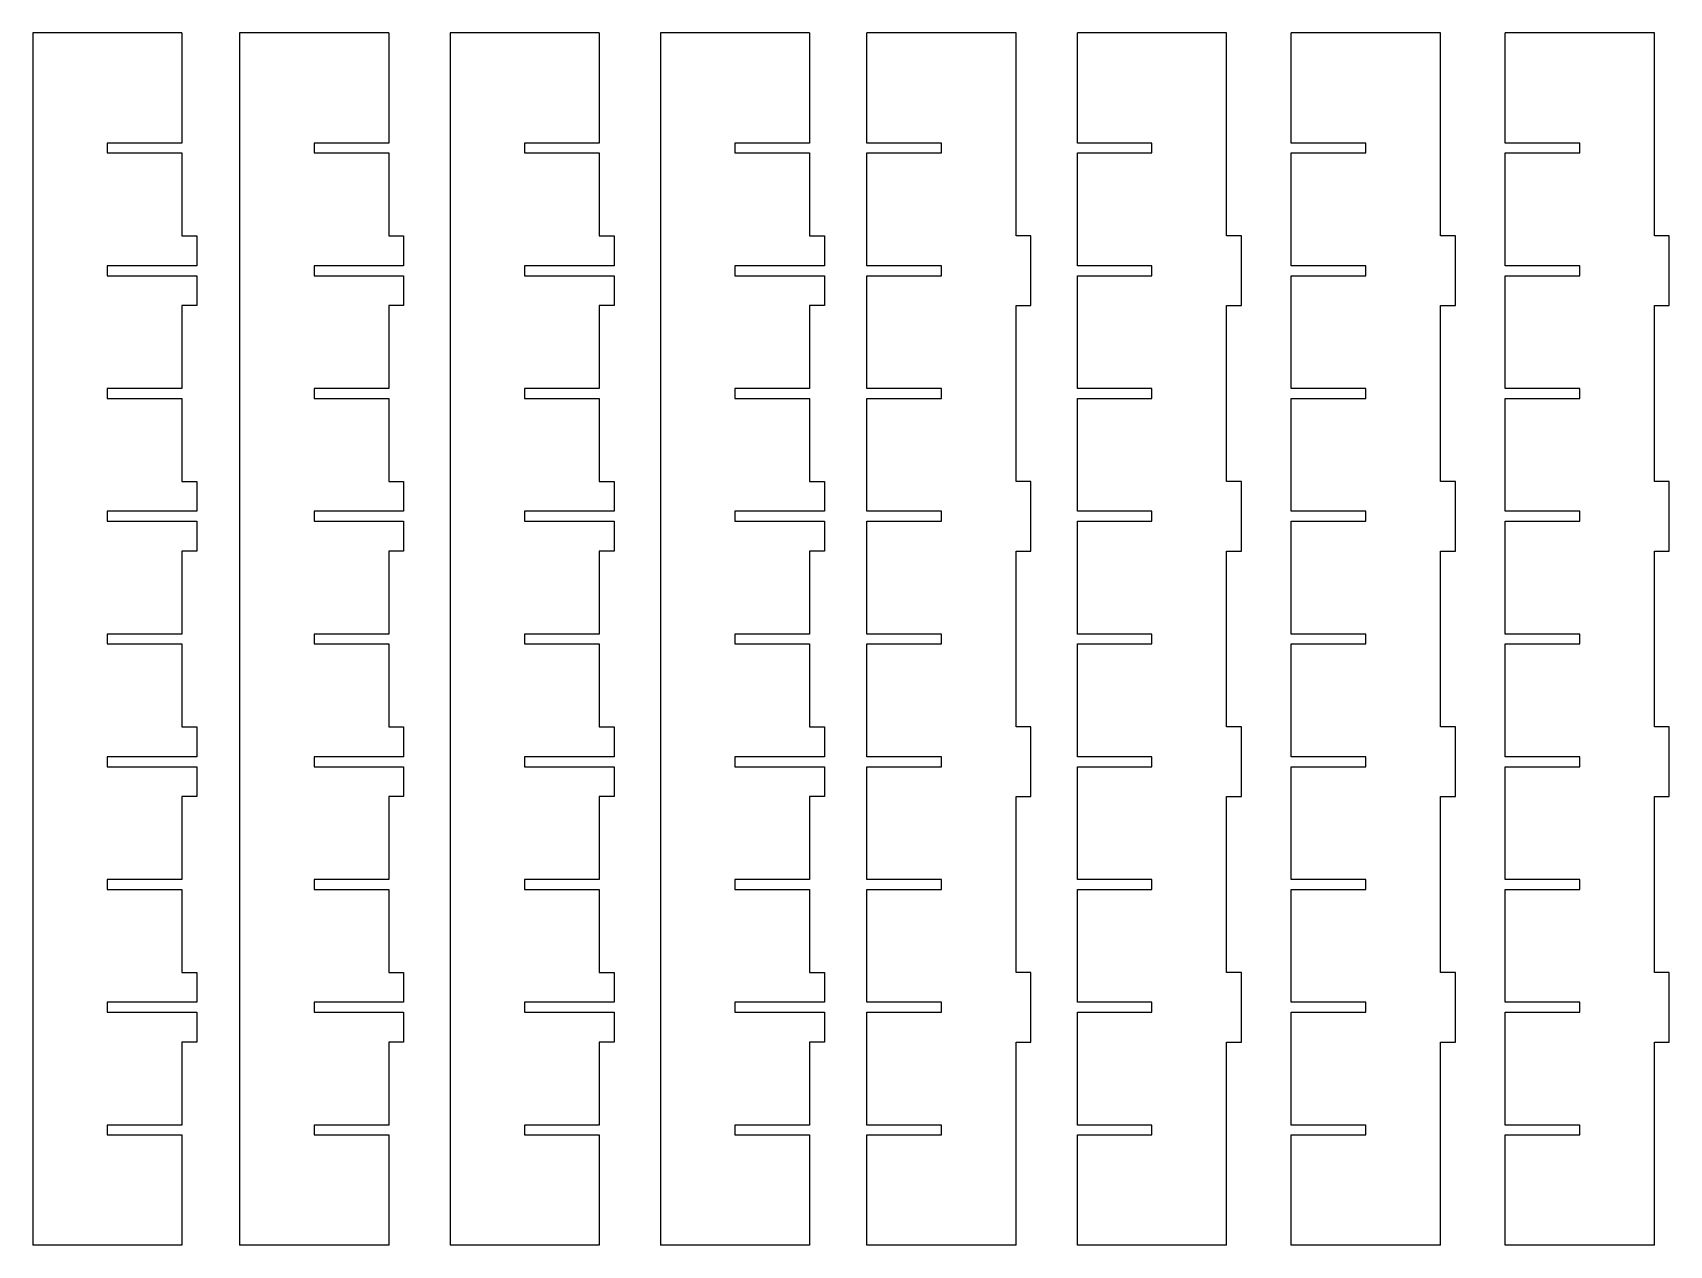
# Model space of a CAD drawing. Extents: x 2 to 34.9, y -26.8 to -2.4.
import ezdxf

# ---------------------------------------------------------------- set-up
doc = ezdxf.new("R2010")
doc.units = 0
doc.layers.add('CUT', color=7, linetype='CONTINUOUS')

msp = doc.modelspace()

# ---------------------------------------------------------------- linework, layer by layer
at = {"layer": 'CUT'}
for points in [[(5, -2.354), (2, -2.354)], [(2, -2.354), (2, -26.754)], [(5, -2.354), (5, -4.574)], [(9.161, -2.354), (6.161, -2.354)], [(6.161, -2.354), (6.161, -26.754)], [(9.161, -2.354), (9.161, -4.574)], [(13.394, -2.354), (10.394, -2.354)], [(10.394, -2.354), (10.394, -26.754)], [(13.394, -2.354), (13.394, -4.574)], [(17.627, -2.354), (14.627, -2.354)], [(14.627, -2.354), (14.627, -26.754)], [(17.627, -2.354), (17.627, -4.574)], [(21.78, -2.354), (18.78, -2.354)], [(18.78, -4.574), (18.78, -2.354)], [(21.78, -6.444), (21.78, -2.354)], [(26.014, -2.354), (23.014, -2.354)], [(23.014, -4.574), (23.014, -2.354)], [(26.014, -6.444), (26.014, -2.354)], [(30.318, -2.354), (27.318, -2.354)], [(27.318, -4.574), (27.318, -2.354)], [(30.318, -6.444), (30.318, -2.354)], [(34.621, -2.354), (31.621, -2.354)], [(31.621, -4.574), (31.621, -2.354)], [(34.621, -6.444), (34.621, -2.354)], [(5, -4.574), (3.5, -4.574)], [(3.5, -4.574), (3.5, -4.774)], [(9.161, -4.574), (7.661, -4.574)], [(7.661, -4.574), (7.661, -4.774)], [(13.394, -4.574), (11.894, -4.574)], [(11.894, -4.574), (11.894, -4.774)], [(17.627, -4.574), (16.127, -4.574)], [(16.127, -4.574), (16.127, -4.774)], [(20.28, -4.574), (18.78, -4.574)], [(20.28, -4.774), (20.28, -4.574)], [(24.514, -4.574), (23.014, -4.574)], [(24.514, -4.774), (24.514, -4.574)], [(28.818, -4.574), (27.318, -4.574)], [(28.818, -4.774), (28.818, -4.574)], [(33.121, -4.574), (31.621, -4.574)], [(33.121, -4.774), (33.121, -4.574)], [(3.5, -4.774), (5, -4.774)], [(5, -4.774), (5, -6.444)], [(7.661, -4.774), (9.161, -4.774)], [(9.161, -4.774), (9.161, -6.444)], [(11.894, -4.774), (13.394, -4.774)], [(13.394, -4.774), (13.394, -6.444)], [(16.127, -4.774), (17.627, -4.774)], [(17.627, -4.774), (17.627, -6.444)], [(18.78, -7.044), (18.78, -4.774)], [(18.78, -4.774), (20.28, -4.774)], [(23.014, -7.044), (23.014, -4.774)], [(23.014, -4.774), (24.514, -4.774)], [(27.318, -7.044), (27.318, -4.774)], [(27.318, -4.774), (28.818, -4.774)], [(31.621, -7.044), (31.621, -4.774)], [(31.621, -4.774), (33.121, -4.774)], [(5, -6.444), (5.3, -6.444)], [(5.3, -6.444), (5.3, -7.044)], [(9.161, -6.444), (9.461, -6.444)], [(9.461, -6.444), (9.461, -7.044)], [(13.394, -6.444), (13.694, -6.444)], [(13.694, -6.444), (13.694, -7.044)], [(17.627, -6.444), (17.927, -6.444)], [(17.927, -6.444), (17.927, -7.044)], [(22.08, -6.444), (21.78, -6.444)], [(22.08, -7.844), (22.08, -6.444)], [(26.314, -6.444), (26.014, -6.444)], [(26.314, -7.844), (26.314, -6.444)], [(30.618, -6.444), (30.318, -6.444)], [(30.618, -7.844), (30.618, -6.444)], [(34.921, -6.444), (34.621, -6.444)], [(34.921, -7.844), (34.921, -6.444)], [(5.3, -7.044), (3.5, -7.044)], [(3.5, -7.044), (3.5, -7.244)], [(9.461, -7.044), (7.661, -7.044)], [(7.661, -7.044), (7.661, -7.244)], [(13.694, -7.044), (11.894, -7.044)], [(11.894, -7.044), (11.894, -7.244)], [(17.927, -7.044), (16.127, -7.044)], [(16.127, -7.044), (16.127, -7.244)], [(20.28, -7.044), (18.78, -7.044)], [(20.28, -7.244), (20.28, -7.044)], [(24.514, -7.044), (23.014, -7.044)], [(24.514, -7.244), (24.514, -7.044)], [(28.818, -7.044), (27.318, -7.044)], [(28.818, -7.244), (28.818, -7.044)], [(33.121, -7.044), (31.621, -7.044)], [(33.121, -7.244), (33.121, -7.044)], [(3.5, -7.244), (5.3, -7.244)], [(5.3, -7.244), (5.3, -7.844)], [(7.661, -7.244), (9.461, -7.244)], [(9.461, -7.244), (9.461, -7.844)], [(11.894, -7.244), (13.694, -7.244)], [(13.694, -7.244), (13.694, -7.844)], [(16.127, -7.244), (17.927, -7.244)], [(17.927, -7.244), (17.927, -7.844)], [(18.78, -9.514), (18.78, -7.244)], [(18.78, -7.244), (20.28, -7.244)], [(23.014, -9.514), (23.014, -7.244)], [(23.014, -7.244), (24.514, -7.244)], [(27.318, -9.514), (27.318, -7.244)], [(27.318, -7.244), (28.818, -7.244)], [(31.621, -9.514), (31.621, -7.244)], [(31.621, -7.244), (33.121, -7.244)], [(5.3, -7.844), (5, -7.844)], [(5, -7.844), (5, -9.514)], [(9.461, -7.844), (9.161, -7.844)], [(9.161, -7.844), (9.161, -9.514)], [(13.694, -7.844), (13.394, -7.844)], [(13.394, -7.844), (13.394, -9.514)], [(17.927, -7.844), (17.627, -7.844)], [(17.627, -7.844), (17.627, -9.514)], [(21.78, -11.384), (21.78, -7.844)], [(21.78, -7.844), (22.08, -7.844)], [(26.014, -11.384), (26.014, -7.844)], [(26.014, -7.844), (26.314, -7.844)], [(30.318, -11.384), (30.318, -7.844)], [(30.318, -7.844), (30.618, -7.844)], [(34.621, -11.384), (34.621, -7.844)], [(34.621, -7.844), (34.921, -7.844)], [(5, -9.514), (3.5, -9.514)], [(3.5, -9.514), (3.5, -9.714)], [(9.161, -9.514), (7.661, -9.514)], [(7.661, -9.514), (7.661, -9.714)], [(13.394, -9.514), (11.894, -9.514)], [(11.894, -9.514), (11.894, -9.714)], [(17.627, -9.514), (16.127, -9.514)], [(16.127, -9.514), (16.127, -9.714)], [(20.28, -9.514), (18.78, -9.514)], [(20.28, -9.714), (20.28, -9.514)], [(24.514, -9.514), (23.014, -9.514)], [(24.514, -9.714), (24.514, -9.514)], [(28.818, -9.514), (27.318, -9.514)], [(28.818, -9.714), (28.818, -9.514)], [(33.121, -9.514), (31.621, -9.514)], [(33.121, -9.714), (33.121, -9.514)], [(3.5, -9.714), (5, -9.714)], [(5, -9.714), (5, -11.384)], [(7.661, -9.714), (9.161, -9.714)], [(9.161, -9.714), (9.161, -11.384)], [(11.894, -9.714), (13.394, -9.714)], [(13.394, -9.714), (13.394, -11.384)], [(16.127, -9.714), (17.627, -9.714)], [(17.627, -9.714), (17.627, -11.384)], [(18.78, -11.984), (18.78, -9.714)], [(18.78, -9.714), (20.28, -9.714)], [(23.014, -11.984), (23.014, -9.714)], [(23.014, -9.714), (24.514, -9.714)], [(27.318, -11.984), (27.318, -9.714)], [(27.318, -9.714), (28.818, -9.714)], [(31.621, -11.984), (31.621, -9.714)], [(31.621, -9.714), (33.121, -9.714)], [(5, -11.384), (5.3, -11.384)], [(5.3, -11.384), (5.3, -11.984)], [(9.161, -11.384), (9.461, -11.384)], [(9.461, -11.384), (9.461, -11.984)], [(13.394, -11.384), (13.694, -11.384)], [(13.694, -11.384), (13.694, -11.984)], [(17.627, -11.384), (17.927, -11.384)], [(17.927, -11.384), (17.927, -11.984)], [(22.08, -11.384), (21.78, -11.384)], [(22.08, -12.784), (22.08, -11.384)], [(26.314, -11.384), (26.014, -11.384)], [(26.314, -12.784), (26.314, -11.384)], [(30.618, -11.384), (30.318, -11.384)], [(30.618, -12.784), (30.618, -11.384)], [(34.921, -11.384), (34.621, -11.384)], [(34.921, -12.784), (34.921, -11.384)], [(5.3, -11.984), (3.5, -11.984)], [(3.5, -11.984), (3.5, -12.184)], [(9.461, -11.984), (7.661, -11.984)], [(7.661, -11.984), (7.661, -12.184)], [(13.694, -11.984), (11.894, -11.984)], [(11.894, -11.984), (11.894, -12.184)], [(17.927, -11.984), (16.127, -11.984)], [(16.127, -11.984), (16.127, -12.184)], [(20.28, -11.984), (18.78, -11.984)], [(20.28, -12.184), (20.28, -11.984)], [(24.514, -11.984), (23.014, -11.984)], [(24.514, -12.184), (24.514, -11.984)], [(28.818, -11.984), (27.318, -11.984)], [(28.818, -12.184), (28.818, -11.984)], [(33.121, -11.984), (31.621, -11.984)], [(33.121, -12.184), (33.121, -11.984)], [(3.5, -12.184), (5.3, -12.184)], [(5.3, -12.184), (5.3, -12.784)], [(7.661, -12.184), (9.461, -12.184)], [(9.461, -12.184), (9.461, -12.784)], [(11.894, -12.184), (13.694, -12.184)], [(13.694, -12.184), (13.694, -12.784)], [(16.127, -12.184), (17.927, -12.184)], [(17.927, -12.184), (17.927, -12.784)], [(18.78, -14.454), (18.78, -12.184)], [(18.78, -12.184), (20.28, -12.184)], [(23.014, -14.454), (23.014, -12.184)], [(23.014, -12.184), (24.514, -12.184)], [(27.318, -14.454), (27.318, -12.184)], [(27.318, -12.184), (28.818, -12.184)], [(31.621, -14.454), (31.621, -12.184)], [(31.621, -12.184), (33.121, -12.184)], [(5.3, -12.784), (5, -12.784)], [(5, -12.784), (5, -14.454)], [(9.461, -12.784), (9.161, -12.784)], [(9.161, -12.784), (9.161, -14.454)], [(13.694, -12.784), (13.394, -12.784)], [(13.394, -12.784), (13.394, -14.454)], [(17.927, -12.784), (17.627, -12.784)], [(17.627, -12.784), (17.627, -14.454)], [(21.78, -16.324), (21.78, -12.784)], [(21.78, -12.784), (22.08, -12.784)], [(26.014, -16.324), (26.014, -12.784)], [(26.014, -12.784), (26.314, -12.784)], [(30.318, -16.324), (30.318, -12.784)], [(30.318, -12.784), (30.618, -12.784)], [(34.621, -16.324), (34.621, -12.784)], [(34.621, -12.784), (34.921, -12.784)], [(5, -14.454), (3.5, -14.454)], [(3.5, -14.454), (3.5, -14.654)], [(9.161, -14.454), (7.661, -14.454)], [(7.661, -14.454), (7.661, -14.654)], [(13.394, -14.454), (11.894, -14.454)], [(11.894, -14.454), (11.894, -14.654)], [(17.627, -14.454), (16.127, -14.454)], [(16.127, -14.454), (16.127, -14.654)], [(20.28, -14.454), (18.78, -14.454)], [(20.28, -14.654), (20.28, -14.454)], [(24.514, -14.454), (23.014, -14.454)], [(24.514, -14.654), (24.514, -14.454)], [(28.818, -14.454), (27.318, -14.454)], [(28.818, -14.654), (28.818, -14.454)], [(33.121, -14.454), (31.621, -14.454)], [(33.121, -14.654), (33.121, -14.454)], [(3.5, -14.654), (5, -14.654)], [(5, -14.654), (5, -16.324)], [(7.661, -14.654), (9.161, -14.654)], [(9.161, -14.654), (9.161, -16.324)], [(11.894, -14.654), (13.394, -14.654)], [(13.394, -14.654), (13.394, -16.324)], [(16.127, -14.654), (17.627, -14.654)], [(17.627, -14.654), (17.627, -16.324)], [(18.78, -16.924), (18.78, -14.654)], [(18.78, -14.654), (20.28, -14.654)], [(23.014, -16.924), (23.014, -14.654)], [(23.014, -14.654), (24.514, -14.654)], [(27.318, -16.924), (27.318, -14.654)], [(27.318, -14.654), (28.818, -14.654)], [(31.621, -16.924), (31.621, -14.654)], [(31.621, -14.654), (33.121, -14.654)], [(5, -16.324), (5.3, -16.324)], [(5.3, -16.324), (5.3, -16.924)], [(9.161, -16.324), (9.461, -16.324)], [(9.461, -16.324), (9.461, -16.924)], [(13.394, -16.324), (13.694, -16.324)], [(13.694, -16.324), (13.694, -16.924)], [(17.627, -16.324), (17.927, -16.324)], [(17.927, -16.324), (17.927, -16.924)], [(22.08, -16.324), (21.78, -16.324)], [(22.08, -17.724), (22.08, -16.324)], [(26.314, -16.324), (26.014, -16.324)], [(26.314, -17.724), (26.314, -16.324)], [(30.618, -16.324), (30.318, -16.324)], [(30.618, -17.724), (30.618, -16.324)], [(34.921, -16.324), (34.621, -16.324)], [(34.921, -17.724), (34.921, -16.324)], [(5.3, -16.924), (3.5, -16.924)], [(3.5, -16.924), (3.5, -17.124)], [(9.461, -16.924), (7.661, -16.924)], [(7.661, -16.924), (7.661, -17.124)], [(13.694, -16.924), (11.894, -16.924)], [(11.894, -16.924), (11.894, -17.124)], [(17.927, -16.924), (16.127, -16.924)], [(16.127, -16.924), (16.127, -17.124)], [(20.28, -16.924), (18.78, -16.924)], [(20.28, -17.124), (20.28, -16.924)], [(24.514, -16.924), (23.014, -16.924)], [(24.514, -17.124), (24.514, -16.924)], [(28.818, -16.924), (27.318, -16.924)], [(28.818, -17.124), (28.818, -16.924)], [(33.121, -16.924), (31.621, -16.924)], [(33.121, -17.124), (33.121, -16.924)], [(3.5, -17.124), (5.3, -17.124)], [(5.3, -17.124), (5.3, -17.724)], [(7.661, -17.124), (9.461, -17.124)], [(9.461, -17.124), (9.461, -17.724)], [(11.894, -17.124), (13.694, -17.124)], [(13.694, -17.124), (13.694, -17.724)], [(16.127, -17.124), (17.927, -17.124)], [(17.927, -17.124), (17.927, -17.724)], [(18.78, -19.394), (18.78, -17.124)], [(18.78, -17.124), (20.28, -17.124)], [(23.014, -19.394), (23.014, -17.124)], [(23.014, -17.124), (24.514, -17.124)], [(27.318, -19.394), (27.318, -17.124)], [(27.318, -17.124), (28.818, -17.124)], [(31.621, -19.394), (31.621, -17.124)], [(31.621, -17.124), (33.121, -17.124)], [(5.3, -17.724), (5, -17.724)], [(5, -17.724), (5, -19.394)], [(9.461, -17.724), (9.161, -17.724)], [(9.161, -17.724), (9.161, -19.394)], [(13.694, -17.724), (13.394, -17.724)], [(13.394, -17.724), (13.394, -19.394)], [(17.927, -17.724), (17.627, -17.724)], [(17.627, -17.724), (17.627, -19.394)], [(21.78, -21.264), (21.78, -17.724)], [(21.78, -17.724), (22.08, -17.724)], [(26.014, -21.264), (26.014, -17.724)], [(26.014, -17.724), (26.314, -17.724)], [(30.318, -21.264), (30.318, -17.724)], [(30.318, -17.724), (30.618, -17.724)], [(34.621, -21.264), (34.621, -17.724)], [(34.621, -17.724), (34.921, -17.724)], [(5, -19.394), (3.5, -19.394)], [(3.5, -19.394), (3.5, -19.594)], [(9.161, -19.394), (7.661, -19.394)], [(7.661, -19.394), (7.661, -19.594)], [(13.394, -19.394), (11.894, -19.394)], [(11.894, -19.394), (11.894, -19.594)], [(17.627, -19.394), (16.127, -19.394)], [(16.127, -19.394), (16.127, -19.594)], [(20.28, -19.394), (18.78, -19.394)], [(20.28, -19.594), (20.28, -19.394)], [(24.514, -19.394), (23.014, -19.394)], [(24.514, -19.594), (24.514, -19.394)], [(28.818, -19.394), (27.318, -19.394)], [(28.818, -19.594), (28.818, -19.394)], [(33.121, -19.394), (31.621, -19.394)], [(33.121, -19.594), (33.121, -19.394)], [(3.5, -19.594), (5, -19.594)], [(5, -19.594), (5, -21.264)], [(7.661, -19.594), (9.161, -19.594)], [(9.161, -19.594), (9.161, -21.264)], [(11.894, -19.594), (13.394, -19.594)], [(13.394, -19.594), (13.394, -21.264)], [(16.127, -19.594), (17.627, -19.594)], [(17.627, -19.594), (17.627, -21.264)], [(18.78, -21.864), (18.78, -19.594)], [(18.78, -19.594), (20.28, -19.594)], [(23.014, -21.864), (23.014, -19.594)], [(23.014, -19.594), (24.514, -19.594)], [(27.318, -21.864), (27.318, -19.594)], [(27.318, -19.594), (28.818, -19.594)], [(31.621, -21.864), (31.621, -19.594)], [(31.621, -19.594), (33.121, -19.594)], [(5, -21.264), (5.3, -21.264)], [(5.3, -21.264), (5.3, -21.864)], [(9.161, -21.264), (9.461, -21.264)], [(9.461, -21.264), (9.461, -21.864)], [(13.394, -21.264), (13.694, -21.264)], [(13.694, -21.264), (13.694, -21.864)], [(17.627, -21.264), (17.927, -21.264)], [(17.927, -21.264), (17.927, -21.864)], [(22.08, -21.264), (21.78, -21.264)], [(22.08, -22.664), (22.08, -21.264)], [(26.314, -21.264), (26.014, -21.264)], [(26.314, -22.664), (26.314, -21.264)], [(30.618, -21.264), (30.318, -21.264)], [(30.618, -22.664), (30.618, -21.264)], [(34.921, -21.264), (34.621, -21.264)], [(34.921, -22.664), (34.921, -21.264)], [(5.3, -21.864), (3.5, -21.864)], [(3.5, -21.864), (3.5, -22.064)], [(9.461, -21.864), (7.661, -21.864)], [(7.661, -21.864), (7.661, -22.064)], [(13.694, -21.864), (11.894, -21.864)], [(11.894, -21.864), (11.894, -22.064)], [(17.927, -21.864), (16.127, -21.864)], [(16.127, -21.864), (16.127, -22.064)], [(20.28, -21.864), (18.78, -21.864)], [(20.28, -22.064), (20.28, -21.864)], [(24.514, -21.864), (23.014, -21.864)], [(24.514, -22.064), (24.514, -21.864)], [(28.818, -21.864), (27.318, -21.864)], [(28.818, -22.064), (28.818, -21.864)], [(33.121, -21.864), (31.621, -21.864)], [(33.121, -22.064), (33.121, -21.864)], [(3.5, -22.064), (5.3, -22.064)], [(5.3, -22.064), (5.3, -22.664)], [(7.661, -22.064), (9.461, -22.064)], [(9.461, -22.064), (9.461, -22.664)], [(11.894, -22.064), (13.694, -22.064)], [(13.694, -22.064), (13.694, -22.664)], [(16.127, -22.064), (17.927, -22.064)], [(17.927, -22.064), (17.927, -22.664)], [(18.78, -24.334), (18.78, -22.064)], [(18.78, -22.064), (20.28, -22.064)], [(23.014, -24.334), (23.014, -22.064)], [(23.014, -22.064), (24.514, -22.064)], [(27.318, -24.334), (27.318, -22.064)], [(27.318, -22.064), (28.818, -22.064)], [(31.621, -24.334), (31.621, -22.064)], [(31.621, -22.064), (33.121, -22.064)], [(5.3, -22.664), (5, -22.664)], [(5, -22.664), (5, -24.334)], [(9.461, -22.664), (9.161, -22.664)], [(9.161, -22.664), (9.161, -24.334)], [(13.694, -22.664), (13.394, -22.664)], [(13.394, -22.664), (13.394, -24.334)], [(17.927, -22.664), (17.627, -22.664)], [(17.627, -22.664), (17.627, -24.334)], [(21.78, -26.754), (21.78, -22.664)], [(21.78, -22.664), (22.08, -22.664)], [(26.014, -26.754), (26.014, -22.664)], [(26.014, -22.664), (26.314, -22.664)], [(30.318, -26.754), (30.318, -22.664)], [(30.318, -22.664), (30.618, -22.664)], [(34.621, -26.754), (34.621, -22.664)], [(34.621, -22.664), (34.921, -22.664)], [(5, -24.334), (3.5, -24.334)], [(3.5, -24.334), (3.5, -24.534)], [(9.161, -24.334), (7.661, -24.334)], [(7.661, -24.334), (7.661, -24.534)], [(13.394, -24.334), (11.894, -24.334)], [(11.894, -24.334), (11.894, -24.534)], [(17.627, -24.334), (16.127, -24.334)], [(16.127, -24.334), (16.127, -24.534)], [(20.28, -24.334), (18.78, -24.334)], [(20.28, -24.534), (20.28, -24.334)], [(24.514, -24.334), (23.014, -24.334)], [(24.514, -24.534), (24.514, -24.334)], [(28.818, -24.334), (27.318, -24.334)], [(28.818, -24.534), (28.818, -24.334)], [(33.121, -24.334), (31.621, -24.334)], [(33.121, -24.534), (33.121, -24.334)], [(3.5, -24.534), (5, -24.534)], [(5, -24.534), (5, -26.754)], [(7.661, -24.534), (9.161, -24.534)], [(9.161, -24.534), (9.161, -26.754)], [(11.894, -24.534), (13.394, -24.534)], [(13.394, -24.534), (13.394, -26.754)], [(16.127, -24.534), (17.627, -24.534)], [(17.627, -24.534), (17.627, -26.754)], [(18.78, -26.754), (18.78, -24.534)], [(18.78, -24.534), (20.28, -24.534)], [(23.014, -26.754), (23.014, -24.534)], [(23.014, -24.534), (24.514, -24.534)], [(27.318, -26.754), (27.318, -24.534)], [(27.318, -24.534), (28.818, -24.534)], [(31.621, -26.754), (31.621, -24.534)], [(31.621, -24.534), (33.121, -24.534)], [(5, -26.754), (2, -26.754)], [(9.161, -26.754), (6.161, -26.754)], [(13.394, -26.754), (10.394, -26.754)], [(17.627, -26.754), (14.627, -26.754)], [(21.78, -26.754), (18.78, -26.754)], [(26.014, -26.754), (23.014, -26.754)], [(30.318, -26.754), (27.318, -26.754)], [(34.621, -26.754), (31.621, -26.754)]]:
    msp.add_lwpolyline(points, dxfattribs=at)

doc.saveas('drawing.dxf')
